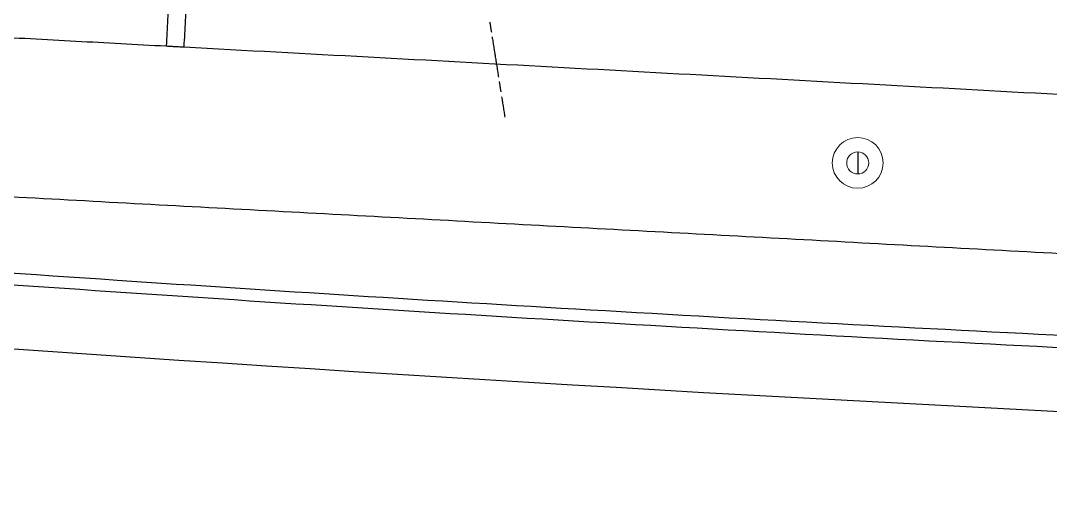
# Model space of a CAD drawing. Header units: inches. Extents: x 5516 to 5996, y -2506 to -2249.
# Drawn here: x 5663.9 to 5678.48, y -2484.24 to -2477.64 of the extents above; entities that cross this region are included whole.
import ezdxf

# ---------------------------------------------------------------- set-up
doc = ezdxf.new("R2010")
doc.units = ezdxf.units.IN
doc.header["$LTSCALE"] = 12
doc.header["$MEASUREMENT"] = 0
for name, color, linetype, true_color in [('Make2D$DEFPOINTS', 4, 'Continuous', 0x00ffff), ('Make2D$Visible$Curves', 18, 'Continuous', 0x000000), ('Make2D$Visible$DARK GREEN', 98, 'Continuous', 0x006300)]:
    doc.layers.add(name, color=color, linetype=linetype, true_color=true_color)
doc.layers.add('Make2D$Visible$DARK GRAY LINES', color=251, linetype='Continuous', lineweight=13, true_color=0x696969)

msp = doc.modelspace()

# ---------------------------------------------------------------- linework, layer by layer
at = {"layer": 'Make2D$DEFPOINTS'}
msp.add_line((5675.74925, -2479.50321), (5675.74925, -2479.81571), dxfattribs=at)
at = {"layer": 'Make2D$Visible$Curves'}
for points, degree in [([(5665.963, -2478.00354), (5666.12502, -2475.00792)], 1), ([(5666.21264, -2478.01704), (5666.37465, -2475.02142)], 1), ([(5660.8319, -2477.72603), (5665.95907, -2478.00333)], 1), ([(5665.963, -2478.00354), (5666.21264, -2478.01704)], 1), ([(5666.21264, -2478.01704), (5687.0581, -2479.14444)], 1), ([(5631.55977, -2479.25537), (5657.83956, -2482.42987), (5684.28942, -2483.77639), (5710.77691, -2484.24127)], 3), ([(5660.71039, -2479.97275), (5690.66661, -2481.59289)], 1)]:
    msp.add_open_spline(points, degree=degree, dxfattribs=at)
for points, knots in [([(5710.77691, -2483.34113), (5702.49362, -2483.19564), (5689.54049, -2482.83299), (5671.94211, -2481.95559), (5657.96293, -2481.00592), (5645.59652, -2479.91359), (5637.89505, -2479.08806), (5634.83887, -2478.73601)], [-4242.58474492, -4242.58474492, -4242.58474492, -4242.58474492, -3610.47863529, -3253.55279559, -2896.62695589, -2539.70111619, -2304.57381078, -2304.57381078, -2304.57381078, -2304.57381078]), ([(5691.77462, -2482.65961), (5689.83771, -2482.59199), (5687.90106, -2482.5184), (5685.96476, -2482.43844), (5681.29591, -2482.24565), (5676.62805, -2482.01585), (5671.96339, -2481.7439), (5669.72909, -2481.61364), (5667.49529, -2481.4737), (5665.26227, -2481.32352), (5662.83512, -2481.16028), (5660.40868, -2480.98493), (5657.98338, -2480.79675), (5657.5848, -2480.76583), (5652.92941, -2480.40054), (5648.27818, -2479.98755), (5644.02905, -2479.56607), (5641.1493, -2479.28042), (5638.27185, -2478.97469), (5635.39674, -2478.64766)], [291.43503945, 291.43503945, 291.43503945, 291.43503945, 297.24950419, 297.24950419, 297.24950419, 311.26842227, 311.26842227, 311.26842227, 317.98275689, 317.98275689, 317.98275689, 325.28074581, 325.28074581, 325.28074581, 326.48006471, 339.28978094, 339.28978094, 339.28978094, 347.97113651, 347.97113651, 347.97113651, 347.97113651])]:
    msp.add_open_spline(points, degree=3, knots=knots, dxfattribs=at)
at = {"layer": 'Make2D$Visible$DARK GRAY LINES'}
for radius in [0.3595, 0.15625]:
    msp.add_circle((5675.74925, -2479.65946), radius, dxfattribs=at)
at = {"layer": 'Make2D$Visible$DARK GREEN'}
for points in [[(5670.53951, -2477.66493), (5670.56211, -2477.80762)], [(5670.57244, -2477.87285), (5670.66284, -2478.4436)], [(5670.67317, -2478.50883), (5670.69577, -2478.65152)], [(5670.70739, -2478.7249), (5670.75259, -2479.01028)]]:
    msp.add_open_spline(points, degree=1, dxfattribs=at)

doc.saveas('drawing.dxf')
